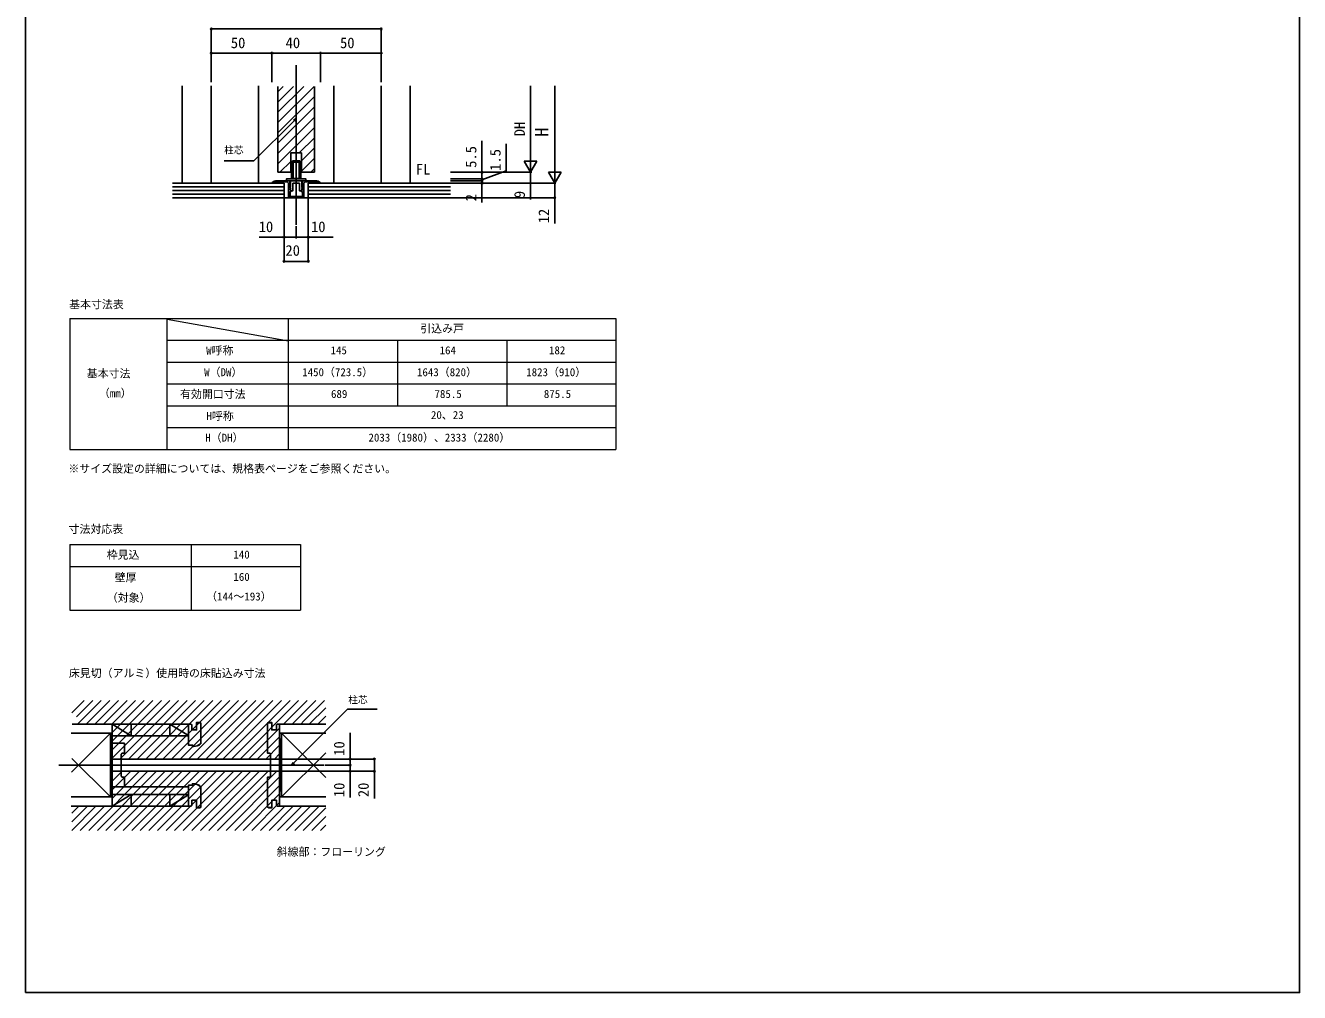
# Model space of a CAD drawing. Units: millimetres, scale not verified. Extents: x -525 to 525, y -783 to 779.
# Drawn here: x -525 to 525, y -783 to 14 of the extents above; entities that cross this region are included whole.
import ezdxf
from ezdxf.enums import TextEntityAlignment as Align

# ---------------------------------------------------------------- set-up
doc = ezdxf.new("R2010")
doc.units = ezdxf.units.MM
doc.header["$LTSCALE"] = 4
doc.layers.add('0-1_TABLE1', color=7, linetype='Continuous', lineweight=18)
for name, color, linetype in [('0-2_USER1', 3, 'Continuous'), ('0-3_YKK_11', 7, 'Continuous'), ('0-4_YKK_11E', 7, 'Continuous'), ('0-5_YKK_12', 2, 'Continuous'), ('0-6_YKK_13', 4, 'Continuous'), ('0-8_YKK_D', 6, 'Continuous'), ('0-9_YKK_ZWAK', 7, 'Continuous'), ('0-A_YSS_K', 3, 'Continuous')]:
    doc.layers.add(name, color=color, linetype=linetype)
doc.styles.add('ＭＳ ゴシック', font='')
doc.styles.get('ＭＳ ゴシック').set_extended_font_data('MS Gothic')

msp = doc.modelspace()

# ---------------------------------------------------------------- linework, layer by layer
at = {"layer": '0-1_TABLE1'}
for p, q in [((-488.386, -227.572), (-38.386, -227.572)), ((-488.386, -227.572), (-488.386, -335.572)), ((-408.386, -227.572), (-408.386, -335.572)), ((-408.156, -228.132), (-308.156, -246.132)), ((-308.386, -227.572), (-308.386, -335.572)), ((-38.386, -227.572), (-38.386, -335.572)), ((-408.386, -245.572), (-38.386, -245.572)), ((-218.386, -245.572), (-218.386, -299.572)), ((-128.386, -245.572), (-128.386, -299.572)), ((-408.386, -263.572), (-38.386, -263.572)), ((-408.386, -281.572), (-38.386, -281.572)), ((-408.386, -299.572), (-38.386, -299.572)), ((-408.386, -317.572), (-38.386, -317.572)), ((-488.386, -335.572), (-38.386, -335.572)), ((-488.386, -414.002), (-298.386, -414.002)), ((-488.386, -414.002), (-488.386, -468.002)), ((-388.386, -414.002), (-388.386, -468.002)), ((-298.386, -414.002), (-298.386, -468.002)), ((-488.386, -432.002), (-298.386, -432.002)), ((-488.386, -468.002), (-298.386, -468.002))]:
    msp.add_line(p, q, dxfattribs=at)
at = {"layer": '0-3_YKK_11'}
for points in [[(-320.819, -115.968), (-320.994, -116.025), (-321.896, -116.025), (-321.896, -115.782), (-321.714, -115.396)], [(-317.896, -114.025), (-307.196, -114.025), (-307.196, -119.93), (-306.699, -120.427), (-306.946, -121.025)], [(-295.596, -116.025), (-295.596, -128.025), (-301.896, -128.025), (-308.196, -128.025), (-308.196, -116.025), (-309.196, -115.025), (-317.896, -115.025)], [(-296.846, -121.025), (-297.094, -120.427), (-296.596, -119.93), (-296.596, -114.025), (-285.896, -114.025)], [(-285.896, -115.025), (-294.596, -115.025), (-295.596, -116.025)], [(-282.078, -115.396), (-281.896, -115.782), (-281.896, -116.025), (-282.798, -116.025), (-282.973, -115.968)], [(-306.946, -121.625), (-306.796, -121.625), (-306.146, -122.275), (-306.146, -123.025), (-306.996, -123.025), (-306.996, -127.025), (-302.354, -127.025), (-302.171, -127.145), (-301.621, -127.145), (-301.438, -127.025), (-296.796, -127.025), (-296.796, -123.025), (-297.646, -123.025), (-297.646, -122.275), (-296.996, -121.625), (-296.846, -121.625)]]:
    msp.add_lwpolyline(points, dxfattribs=at)
msp.add_lwpolyline([(-297.196, -114.025), (-306.596, -114.025), (-306.596, -117.025), (-306.596, -119.471), (-306.772, -119.744), (-306.834, -120.087), (-306.284, -120.637), (-306.445, -121.025), (-306.808, -121.025), (-306.922, -121.299), (-305.896, -122.325), (-304.596, -122.325), (-304.596, -116.025), (-301.896, -116.025), (-299.196, -116.025), (-299.196, -122.325), (-297.896, -122.325), (-296.87, -121.299), (-296.984, -121.025), (-297.348, -121.025), (-297.508, -120.637), (-296.958, -120.087), (-297.02, -119.744), (-297.196, -119.471), (-297.196, -117.025)], close=True, dxfattribs=at)
for centre, radius, start, end in [((-317.896, -120.025), 6, 90, 129.5212), ((-317.896, -120.025), 5, 89.99998, 125.77484), ((-285.896, -120.025), 6, 50.4788, 90), ((-285.896, -120.025), 5, 54.22516, 90.00002), ((-306.946, -121.325), 0.3, 89.99999, 270.00001), ((-296.846, -121.325), 0.3, 269.99999, 90.00001)]:
    msp.add_arc(centre, radius, start, end, dxfattribs=at)
at = {"layer": '0-4_YKK_11E'}
for p, q in [((-380.413, -561.837), (-380.413, -577.856)), ((-325.613, -585.337), (-325.613, -561.837)), ((-446.013, -604.837), (-446.013, -586.837)), ((-324.013, -585.937), (-325.013, -585.937)), ((-323.113, -604.837), (-323.113, -586.837)), ((-323.013, -586.837), (-323.013, -604.837)), ((-325.613, -629.837), (-325.613, -606.337)), ((-325.013, -605.737), (-324.013, -605.737)), ((-380.413, -629.839), (-380.413, -613.82))]:
    msp.add_line(p, q, dxfattribs=at)
for points in [[(-381.513, -560.837), (-384.013, -560.837), (-384.013, -566.837), (-387.863, -566.837), (-387.863, -562.587), (-388.363, -562.087), (-390.513, -562.087)], [(-390.513, -562.087), (-390.513, -579.337), (-387.263, -579.337), (-387.263, -580.337), (-386.513, -580.337)], [(-384.013, -564.237), (-384.113, -564.237), (-384.113, -560.737), (-381.513, -560.737)], [(-380.695, -578.241), (-380.513, -577.856), (-380.513, -561.837)], [(-325.513, -561.837), (-325.513, -585.837), (-324.013, -585.837)], [(-324.513, -560.737), (-321.913, -560.737), (-321.913, -564.237), (-322.013, -564.237)], [(-315.513, -629.587), (-315.513, -562.087), (-317.663, -562.087), (-318.163, -562.587), (-318.163, -566.837), (-322.013, -566.837), (-322.013, -564.337), (-322.013, -560.837), (-324.513, -560.837)], [(-386.513, -580.437), (-387.363, -580.437), (-387.363, -579.437), (-390.613, -579.437), (-390.613, -575.437), (-390.513, -575.437)], [(-453.513, -577.837), (-453.513, -613.837), (-443.513, -613.837), (-443.513, -605.837), (-445.013, -605.837)], [(-445.013, -585.837), (-443.513, -585.837), (-443.513, -577.837), (-447.013, -577.837), (-453.513, -577.837)], [(-324.013, -605.837), (-325.513, -605.837), (-325.513, -629.837)], [(-386.513, -611.239), (-387.363, -611.239), (-387.363, -612.239), (-390.613, -612.239), (-390.613, -616.239), (-390.513, -616.239)], [(-390.513, -629.589), (-390.513, -612.339), (-387.263, -612.339), (-387.263, -611.339), (-386.513, -611.339)], [(-380.695, -613.435), (-380.513, -613.82), (-380.513, -629.839)], [(-381.513, -630.839), (-384.013, -630.839), (-384.013, -624.839), (-387.863, -624.839), (-387.863, -629.089), (-388.363, -629.589), (-390.513, -629.589)], [(-384.013, -627.439), (-384.113, -627.439), (-384.113, -630.939), (-381.513, -630.939)], [(-324.513, -630.837), (-322.013, -630.837), (-322.013, -627.337), (-322.013, -624.837), (-318.163, -624.837), (-318.163, -629.087), (-317.663, -629.587), (-315.513, -629.587)], [(-322.013, -627.437), (-321.913, -627.437), (-321.913, -630.937), (-324.513, -630.937)]]:
    msp.add_lwpolyline(points, dxfattribs=at)
for centre, radius, start, end in [((-381.513, -561.837), 1.1, 0, 90), ((-381.513, -561.837), 1, 0, 90), ((-324.513, -561.837), 1.1, 90, 180), ((-324.513, -561.837), 1, 90, 180), ((-445.013, -586.837), 1, 90, 180), ((-386.513, -571.212), 9.125, 270, 309.61913), ((-386.513, -571.212), 9.225, 270, 309.61913), ((-381.013, -577.856), 0.6, 309.61913, 360), ((-325.013, -585.337), 0.6, 180, 270), ((-324.013, -586.837), 1, 0, 90), ((-324.013, -586.837), 0.9, 0, 90), ((-445.013, -604.837), 1, 180, 270), ((-325.013, -606.337), 0.6, 90, 180), ((-324.013, -604.837), 1, 270, 0), ((-324.013, -604.837), 0.9, 270, 0), ((-386.513, -620.464), 9.225, 50.38087, 90), ((-386.513, -620.464), 9.125, 50.38087, 90), ((-381.013, -613.82), 0.6, 0, 50.38087), ((-381.513, -629.839), 1, 270, 360), ((-381.513, -629.839), 1.1, 270, 360), ((-324.513, -629.837), 1.1, 180, 270), ((-324.513, -629.837), 1, 180, 270)]:
    msp.add_arc(centre, radius, start, end, dxfattribs=at)
at = {"layer": '0-5_YKK_12'}
for p, q in [((-301.896, -119.025), (-301.896, -18.86)), ((-395.896, -116.025), (-395.896, -35.792)), ((-371.896, -116.025), (-371.896, -35.792)), ((-332.896, -116.025), (-332.896, -35.792)), ((-316.896, -107.025), (-316.896, -36.392)), ((-316.896, -40.645), (-312.643, -36.392)), ((-316.896, -49.13), (-304.158, -36.392)), ((-316.896, -57.615), (-295.673, -36.392)), ((-316.896, -66.101), (-287.188, -36.392)), ((-286.896, -107.025), (-286.896, -36.392)), ((-270.896, -116.025), (-270.896, -35.792)), ((-231.896, -116.025), (-231.896, -35.792)), ((-207.896, -116.025), (-207.896, -35.792)), ((-316.896, -74.586), (-286.896, -44.586)), ((-316.896, -83.071), (-286.896, -53.071)), ((-316.896, -91.557), (-286.896, -61.557)), ((-316.896, -100.042), (-286.896, -70.042)), ((-299.393, -91.025), (-286.896, -78.527)), ((-297.396, -97.512), (-286.896, -87.012)), ((-297.396, -107.025), (-297.396, -91.025)), ((-315.393, -107.025), (-306.396, -98.027)), ((-301.896, -102.1), (-301.896, -150.508)), ((-297.396, -105.998), (-286.896, -95.498)), ((-289.938, -107.025), (-286.896, -103.983)), ((-316.896, -107.025), (-306.396, -107.025)), ((-306.908, -107.025), (-306.396, -106.512)), ((-297.396, -107.025), (-286.896, -107.025)), ((-497.455, -595.837), (-279.177, -595.837))]:
    msp.add_line(p, q, dxfattribs=at)
msp.add_lwpolyline([(-306.396, -107.025), (-306.396, -91.025), (-297.396, -91.025)], dxfattribs=at)
at = {"layer": '0-6_YKK_13'}
for p, q in [((-305.646, -98.725), (-305.446, -98.525)), ((-298.346, -98.525), (-305.446, -98.525)), ((-304.896, -97.725), (-304.696, -97.525)), ((-304.896, -97.725), (-304.896, -98.525)), ((-304.896, -97.725), (-298.896, -97.725)), ((-304.696, -97.525), (-299.096, -97.525)), ((-304.396, -98.525), (-304.396, -112.525)), ((-299.396, -98.525), (-299.396, -112.525)), ((-298.896, -97.725), (-299.096, -97.525)), ((-298.896, -97.725), (-298.896, -98.525)), ((-298.146, -98.725), (-298.346, -98.525)), ((-298.146, -98.725), (-298.146, -112.125)), ((-298.146, -112.125), (-305.646, -112.125)), ((-298.346, -112.325), (-305.446, -112.325)), ((-298.346, -112.325), (-298.146, -112.125)), ((-486.849, -552.777), (-476.676, -542.603)), ((-483.089, -556.087), (-469.605, -542.603)), ((-482.018, -562.087), (-462.534, -542.603)), ((-474.947, -562.087), (-455.463, -542.603)), ((-467.876, -562.087), (-448.392, -542.603)), ((-460.805, -562.087), (-441.32, -542.603)), ((-453.513, -590.152), (-405.965, -542.603)), ((-453.513, -583.081), (-413.036, -542.603)), ((-453.513, -576.01), (-420.107, -542.603)), ((-453.513, -568.938), (-427.178, -542.603)), ((-453.513, -561.867), (-434.249, -542.603)), ((-447.128, -590.837), (-398.894, -542.603)), ((-440.057, -590.837), (-391.823, -542.603)), ((-432.986, -590.837), (-384.752, -542.603)), ((-425.915, -590.837), (-377.681, -542.603)), ((-418.844, -590.837), (-370.61, -542.603)), ((-411.773, -590.837), (-363.539, -542.603)), ((-404.702, -590.837), (-356.468, -542.603)), ((-397.631, -590.837), (-349.397, -542.603)), ((-390.56, -590.837), (-342.326, -542.603)), ((-383.489, -590.837), (-335.254, -542.603)), ((-376.417, -590.837), (-328.183, -542.603)), ((-369.346, -590.837), (-321.112, -542.603)), ((-362.275, -590.837), (-314.041, -542.603)), ((-355.204, -590.837), (-306.97, -542.603)), ((-348.133, -590.837), (-299.899, -542.603)), ((-312.312, -562.087), (-292.828, -542.603)), ((-305.241, -562.087), (-285.757, -542.603)), ((-291.099, -562.087), (-277.465, -548.453)), ((-284.028, -562.087), (-277.465, -555.524)), ((-341.062, -590.837), (-315.513, -565.289)), ((-333.991, -590.837), (-315.513, -572.36)), ((-326.92, -590.837), (-315.513, -579.431)), ((-319.849, -590.837), (-315.513, -586.502)), ((-453.513, -590.837), (-315.513, -590.837)), ((-472.788, -649.587), (-424.038, -600.837)), ((-465.717, -649.587), (-416.967, -600.837)), ((-458.646, -649.587), (-409.896, -600.837)), ((-453.513, -600.837), (-315.513, -600.837)), ((-453.513, -623.241), (-431.109, -600.837)), ((-453.513, -616.17), (-438.181, -600.837)), ((-453.513, -609.099), (-445.252, -600.837)), ((-451.575, -649.587), (-402.825, -600.837)), ((-444.504, -649.587), (-395.754, -600.837)), ((-437.433, -649.587), (-388.683, -600.837)), ((-430.362, -649.587), (-381.612, -600.837)), ((-423.291, -649.587), (-374.541, -600.837)), ((-416.22, -649.587), (-367.47, -600.837)), ((-409.149, -649.587), (-360.399, -600.837)), ((-402.078, -649.587), (-353.328, -600.837)), ((-395.007, -649.587), (-346.257, -600.837)), ((-387.936, -649.587), (-339.186, -600.837)), ((-380.864, -649.587), (-332.114, -600.837)), ((-373.793, -649.587), (-325.043, -600.837)), ((-366.722, -649.587), (-317.972, -600.837)), ((-359.651, -649.587), (-315.513, -605.45)), ((-352.58, -649.587), (-315.513, -612.521)), ((-486.931, -649.587), (-466.931, -629.587)), ((-486.849, -642.435), (-474.002, -629.587)), ((-486.849, -635.364), (-481.073, -629.587)), ((-479.859, -649.587), (-459.859, -629.587)), ((-345.509, -649.587), (-315.513, -619.592)), ((-338.438, -649.587), (-315.513, -626.663)), ((-331.367, -649.587), (-311.367, -629.587)), ((-324.296, -649.587), (-304.296, -629.587)), ((-317.225, -649.587), (-297.225, -629.587)), ((-310.154, -649.587), (-290.154, -629.587)), ((-303.083, -649.587), (-283.083, -629.587)), ((-296.012, -649.587), (-277.465, -631.041)), ((-288.941, -649.587), (-277.465, -638.112)), ((-281.87, -649.587), (-277.465, -645.183))]:
    msp.add_line(p, q, dxfattribs=at)
for points in [[(-298.146, -98.725), (-305.646, -98.725), (-305.646, -112.125)], [(-298.17, -562.087), (-295.513, -559.431), (-278.686, -542.603)]]:
    msp.add_lwpolyline(points, dxfattribs=at)
msp.add_lwpolyline([(-309.896, -114.025), (-293.896, -114.025), (-293.896, -112.525), (-309.896, -112.525)], close=True, dxfattribs=at)
at = {"layer": '0-8_YKK_D'}
for p, q in [((-371.896, -32.792), (-371.896, 12.14)), ((-371.896, 11.14), (-231.896, 11.14)), ((-231.896, -32.792), (-231.896, 12.14)), ((-371.896, -32.792), (-371.896, -7.86)), ((-371.896, -8.86), (-321.896, -8.86)), ((-321.896, -32.792), (-321.896, -7.86)), ((-321.896, -32.792), (-321.896, -7.86)), ((-321.896, -8.86), (-281.896, -8.86)), ((-281.896, -32.792), (-281.896, -7.86)), ((-281.896, -32.792), (-281.896, -7.86)), ((-281.896, -8.86), (-231.896, -8.86)), ((-231.896, -32.792), (-231.896, -7.86)), ((-108.774, -35.792), (-108.774, -96.525)), ((-88.774, -35.792), (-88.774, -105.525)), ((-108.774, -107.025), (-108.774, -88.838)), ((-108.774, -107.025), (-114.024, -97.931)), ((-103.524, -97.931), (-114.024, -97.931)), ((-108.774, -107.025), (-103.524, -97.931)), ((-88.774, -116.025), (-88.774, -97.838)), ((-174.824, -107.025), (-107.774, -107.025)), ((-174.824, -107.025), (-107.774, -107.025)), ((-174.824, -107.025), (-147.774, -107.025)), ((-174.824, -112.525), (-147.774, -112.525)), ((-174.824, -112.525), (-147.774, -112.525)), ((-174.824, -114.025), (-147.774, -114.025)), ((-174.824, -114.025), (-147.774, -114.025)), ((-148.774, -112.525), (-148.774, -109.975)), ((-148.774, -114.025), (-148.774, -111.475)), ((-148.774, -114.025), (-148.774, -112.525)), ((-148.774, -114.025), (-148.774, -112.525)), ((-148.774, -114.025), (-148.774, -116.025)), ((-148.774, -114.025), (-148.774, -116.575)), ((-88.774, -116.025), (-94.024, -106.931)), ((-83.524, -106.931), (-94.024, -106.931)), ((-88.774, -116.025), (-83.524, -106.931)), ((-174.824, -116.025), (-87.774, -116.025)), ((-174.824, -116.025), (-87.774, -116.025)), ((-174.824, -116.025), (-107.774, -116.025)), ((-174.824, -116.025), (-147.774, -116.025)), ((-148.774, -116.025), (-148.774, -132.079)), ((-311.896, -129.025), (-311.896, -181.508)), ((-311.896, -129.025), (-311.896, -161.508)), ((-291.896, -129.025), (-291.896, -181.508)), ((-291.896, -129.025), (-291.896, -161.508)), ((-174.824, -128.025), (-87.774, -128.025)), ((-301.896, -151.508), (-301.896, -161.508)), ((-301.896, -151.508), (-301.896, -161.508)), ((-311.896, -180.508), (-291.896, -180.508)), ((-314.513, -590.837), (-256.465, -590.837)), ((-314.513, -590.837), (-236.465, -590.837)), ((-278.177, -595.837), (-256.465, -595.837)), ((-278.177, -595.837), (-256.465, -595.837)), ((-314.513, -600.837), (-256.465, -600.837)), ((-314.513, -600.837), (-236.465, -600.837))]:
    msp.add_line(p, q, dxfattribs=at)
for points in [[(-301.896, -62.728), (-303.699, -64.531), (-336.839, -97.671), (-361.231, -97.671)], [(-304.182, -64.048), (-301.896, -62.728), (-303.216, -65.014)], [(-148.774, -112.525), (-148.774, -107.025), (-148.774, -81.247)], [(-148.774, -113.275), (-128.774, -105.972), (-128.774, -83.699)], [(-108.774, -107.025), (-108.774, -116.025), (-108.774, -129.393)], [(-88.774, -116.025), (-88.774, -128.025), (-88.774, -149.302)], [(-301.896, -160.508), (-311.896, -160.508), (-332.446, -160.508)], [(-301.896, -160.508), (-291.896, -160.508), (-271.346, -160.508)], [(-305.659, -595.837), (-303.856, -594.034), (-259.501, -549.68), (-235.11, -549.68)], [(-257.465, -595.837), (-257.465, -590.837), (-257.465, -569.287)], [(-303.373, -594.517), (-305.659, -595.837), (-304.339, -593.551)], [(-257.465, -595.837), (-257.465, -600.837), (-257.465, -622.387)], [(-237.465, -590.837), (-237.465, -600.837), (-237.465, -623.342)]]:
    msp.add_lwpolyline(points, dxfattribs=at)
for centre in [(-371.896, 11.14), (-231.896, 11.14), (-371.896, -8.86), (-321.896, -8.86), (-321.896, -8.86), (-281.896, -8.86), (-281.896, -8.86), (-231.896, -8.86), (-148.774, -107.025), (-148.774, -112.525), (-148.774, -112.525), (-148.774, -114.025), (-148.774, -114.025), (-148.774, -116.025), (-108.774, -116.025), (-88.774, -128.025), (-311.896, -160.508), (-301.896, -160.508), (-301.896, -160.508), (-291.896, -160.508), (-311.896, -180.508), (-291.896, -180.508), (-257.465, -590.837), (-257.465, -595.837), (-257.465, -595.837), (-237.465, -590.837), (-257.465, -600.837), (-237.465, -600.837)]:
    msp.add_circle(centre, 0.637, dxfattribs=at)
at = {"layer": '0-9_YKK_ZWAK'}
msp.add_line((-525, 746.7), (-525, -783.3), dxfattribs=at)
msp.add_lwpolyline([(-525, -783.3), (525, -783.3), (525, 746.7)], dxfattribs=at)
at = {"layer": '0-A_YSS_K'}
for p, q in [((-311.896, -116.025), (-403.914, -116.025)), ((-403.914, -119.025), (-311.896, -119.025)), ((-403.914, -122.025), (-311.896, -122.025)), ((-403.914, -125.025), (-311.896, -125.025)), ((-311.896, -116.025), (-311.896, -128.025)), ((-291.896, -116.025), (-291.896, -128.025)), ((-174.824, -116.025), (-291.896, -116.025)), ((-291.896, -119.025), (-174.824, -119.025)), ((-291.896, -122.025), (-174.824, -122.025)), ((-291.896, -125.025), (-174.824, -125.025)), ((-174.824, -128.025), (-403.914, -128.025)), ((-486.513, -562.087), (-390.513, -562.087)), ((-453.513, -562.087), (-453.513, -629.587)), ((-438.013, -571.587), (-453.513, -562.087)), ((-438.013, -562.087), (-438.013, -571.587)), ((-406.013, -571.337), (-406.013, -562.087)), ((-390.513, -571.337), (-406.013, -562.087)), ((-315.513, -562.087), (-277.513, -562.087)), ((-453.513, -569.587), (-487.245, -569.587)), ((-486.941, -601.515), (-455.013, -569.587)), ((-455.013, -569.587), (-455.013, -622.087)), ((-453.513, -569.587), (-455.013, -622.087)), ((-453.513, -571.587), (-390.513, -571.587)), ((-314.013, -569.587), (-315.513, -622.087)), ((-277.465, -569.587), (-315.513, -569.587)), ((-314.013, -569.587), (-314.013, -622.087)), ((-277.513, -606.087), (-314.013, -569.587)), ((-277.513, -585.587), (-314.013, -622.087)), ((-486.819, -590.282), (-455.013, -622.087)), ((-453.513, -613.837), (-390.513, -613.837)), ((-453.513, -622.087), (-487.245, -622.087)), ((-390.513, -629.587), (-487.245, -629.587)), ((-453.513, -620.087), (-390.513, -620.087)), ((-438.013, -620.087), (-453.513, -629.587)), ((-438.013, -629.587), (-438.013, -620.087)), ((-406.013, -620.337), (-406.013, -629.587)), ((-390.513, -620.337), (-406.013, -629.587)), ((-277.465, -622.087), (-315.513, -622.087)), ((-315.513, -629.587), (-277.513, -629.587))]:
    msp.add_line(p, q, dxfattribs=at)

# ---------------------------------------------------------------- texts
at = {"layer": '0-1_TABLE1', "style": 'ＭＳ ゴシック'}
for s, p in [('引込み戸', (-199.594, -241.097)), ('W呼称', (-376.08, -259.276)), ('145', (-273.563, -259.072)), ('164', (-183.69, -259.072)), ('182', (-93.563, -259.072)), ('基本寸法', (-474.466, -278.265)), ('W（DW）', (-377.741, -277.123)), ('1450（723.5）', (-296.932, -277.123)), ('1643（820）', (-202.33, -277.123)), ('1823（910）', (-112.33, -277.123)), ('（mm）', (-464.52, -294.441)), ('有効開口寸法', (-397.608, -295.276)), ('689', (-273.205, -295.072)), ('785.5', (-187.909, -295.072)), ('875.5', (-97.781, -295.072)), ('H呼称', (-375.824, -313.276)), ('20、23', (-190.824, -312.458)), ('H（DH）', (-376.821, -331.123)), ('2033（1980）、2333（2280）', (-242.318, -331.046)), ('枠見込', (-458.048, -427.681)), ('140', (-353.665, -427.502)), ('壁厚', (-451.452, -446.388)), ('160', (-353.665, -445.877)), ('（対象）', (-457.997, -463.076)), ('（144～193）', (-376.088, -462.053))]:
    msp.add_text(s, height=6.598, dxfattribs=at).set_placement(p, align=Align.BOTTOM_LEFT)
at = {"layer": '0-2_USER1', "style": 'ＭＳ ゴシック'}
for s, height, p in [('FL', 8.798, (-203.271, -111.525)), ('基本寸法表', 6.598, (-488.998, -221.211)), ('※サイズ設定の詳細については、規格表ページをご参照ください。', 6.598, (-489.614, -356.668)), ('寸法対応表', 6.598, (-489.509, -406.536)), ('床見切（アルミ）使用時の床貼込み寸法', 6.598, (-489.228, -525.279)), ('斜線部：フローリング', 6.598, (-317.972, -672.602))]:
    msp.add_text(s, height=height, dxfattribs=at).set_placement(p, align=Align.BOTTOM_LEFT)
at = {"layer": '0-8_YKK_D', "style": 'ＭＳ ゴシック'}
for s, height, p in [('50', 8.798, (-355.76, -7.36)), ('40', 8.798, (-310.623, -7.36)), ('50', 8.798, (-265.76, -7.36)), ('柱芯', 5.865, (-361.326, -93.431)), ('10', 8.798, (-332.787, -159.008)), ('10', 8.798, (-289.687, -159.008)), ('20', 8.798, (-310.76, -178.508)), ('柱芯', 5.865, (-258.981, -546.662))]:
    msp.add_text(s, height=height, dxfattribs=at).set_placement(p, align=Align.BOTTOM_LEFT)
for s, height, p in [('DH', 8.798, (-110.774, -77.374)), ('H', 11, (-90.774, -77.647)), ('5.5', 8.798, (-150.774, -103.361)), ('1.5', 8.798, (-130.774, -105.813)), ('2', 8.798, (-150.774, -130.965)), ('9', 8.798, (-110.774, -128.347)), ('12', 8.798, (-90.774, -149.143)), ('10', 8.798, (-259.465, -588.128)), ('10', 8.798, (-259.465, -622.228)), ('20', 8.798, (-239.465, -622.228))]:
    msp.add_text(s, height=height, rotation=90, dxfattribs=at).set_placement(p, align=Align.BOTTOM_LEFT)

doc.saveas('drawing.dxf')
